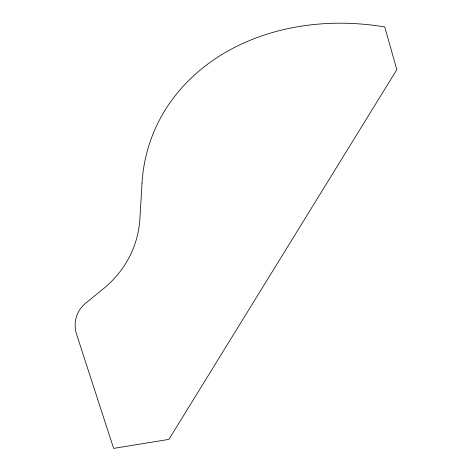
<?xml version="1.0" encoding="UTF-8"?>
<svg xmlns="http://www.w3.org/2000/svg" width="472" height="472" viewBox="0 0 472 472"><rect width="100%" height="100%" fill="white"/><g stroke="black" fill="none" stroke-linecap="round" stroke-linejoin="round"><path stroke-width="0.71" d="M142.025 183.183L139.942 218.377A143.6 117.05 19.8 0 1 103.02 289.065L85.928 302.941A41.66 33.96 19.8 0 0 76.375 333.657L113.634 448.4L168.911 439.379L396.834 69.632L384.727 26.945A232.513 189.532 19.8 0 0 142.025 183.183"/></g></svg>
